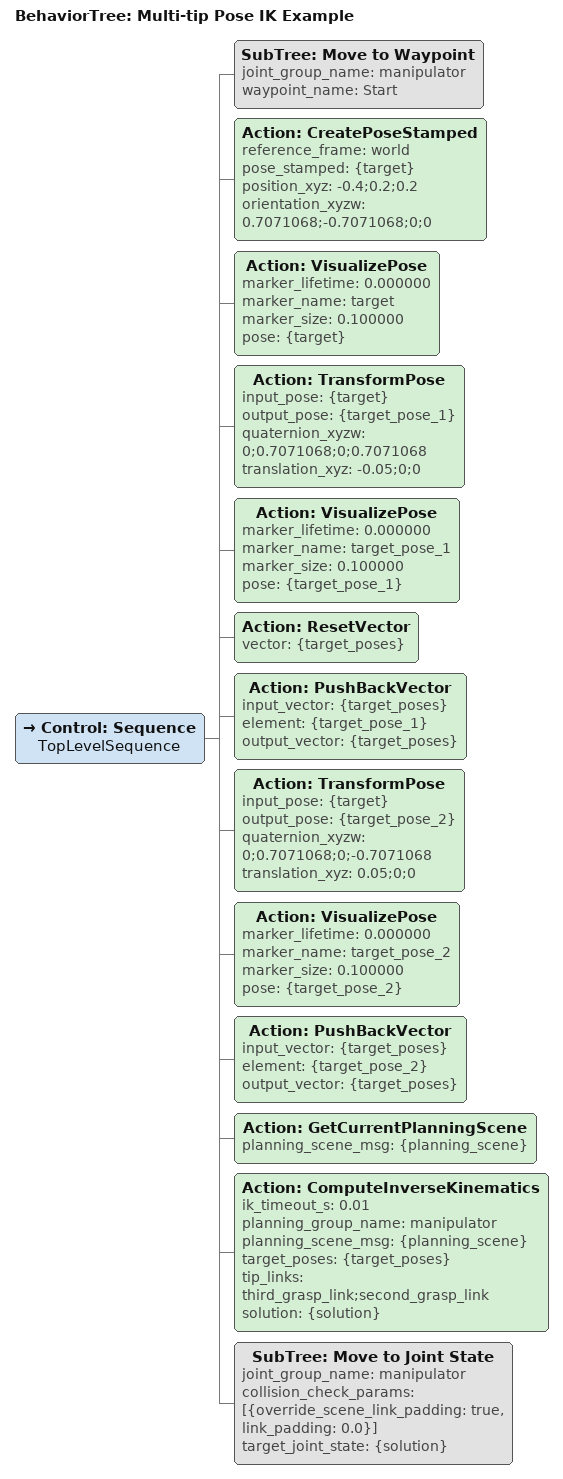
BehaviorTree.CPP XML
<?xml version="1.0" encoding="UTF-8" ?>
<root BTCPP_format="4" main_tree_to_execute="Multi-tip Pose IK Example">
  <BehaviorTree ID="Multi-tip Pose IK Example" _description="">
    <Control ID="Sequence" name="TopLevelSequence">
      <SubTree
        ID="Move to Waypoint"
        joint_group_name="manipulator"
        waypoint_name="Start"
      />
      <!--Create the target poses into a vector-->
      <Action
        ID="CreatePoseStamped"
        reference_frame="world"
        pose_stamped="{target}"
        position_xyz="-0.4;0.2;0.2"
        orientation_xyzw="0.7071068;-0.7071068;0;0"
      />
      <Action
        ID="VisualizePose"
        marker_lifetime="0.000000"
        marker_name="target"
        marker_size="0.100000"
        pose="{target}"
      />
      <Action
        ID="TransformPose"
        input_pose="{target}"
        output_pose="{target_pose_1}"
        quaternion_xyzw="0;0.7071068;0;0.7071068"
        translation_xyz="-0.05;0;0"
      />
      <Action
        ID="VisualizePose"
        marker_lifetime="0.000000"
        marker_name="target_pose_1"
        marker_size="0.100000"
        pose="{target_pose_1}"
      />
      <Action ID="ResetVector" vector="{target_poses}" />
      <Action
        ID="PushBackVector"
        input_vector="{target_poses}"
        element="{target_pose_1}"
        output_vector="{target_poses}"
      />
      <Action
        ID="TransformPose"
        input_pose="{target}"
        output_pose="{target_pose_2}"
        quaternion_xyzw="0;0.7071068;0;-0.7071068"
        translation_xyz="0.05;0;0"
      />
      <Action
        ID="VisualizePose"
        marker_lifetime="0.000000"
        marker_name="target_pose_2"
        marker_size="0.100000"
        pose="{target_pose_2}"
      />
      <Action
        ID="PushBackVector"
        input_vector="{target_poses}"
        element="{target_pose_2}"
        output_vector="{target_poses}"
      />
      <!--Compute
      IK simultaneously for two tips-->
      <Action
        ID="GetCurrentPlanningScene"
        planning_scene_msg="{planning_scene}"
      />
      <Action
        ID="ComputeInverseKinematics"
        ik_timeout_s="0.01"
        planning_group_name="manipulator"
        planning_scene_msg="{planning_scene}"
        target_poses="{target_poses}"
        tip_links="third_grasp_link;second_grasp_link"
        solution="{solution}"
      />
      <!--Move
      to the computed solution-->
      <SubTree
        ID="Move to Joint State"
        joint_group_name="manipulator"
        collision_check_params="[{override_scene_link_padding: true, link_padding: 0.0}]"
        target_joint_state="{solution}"
      />
    </Control>
  </BehaviorTree>
</root>
